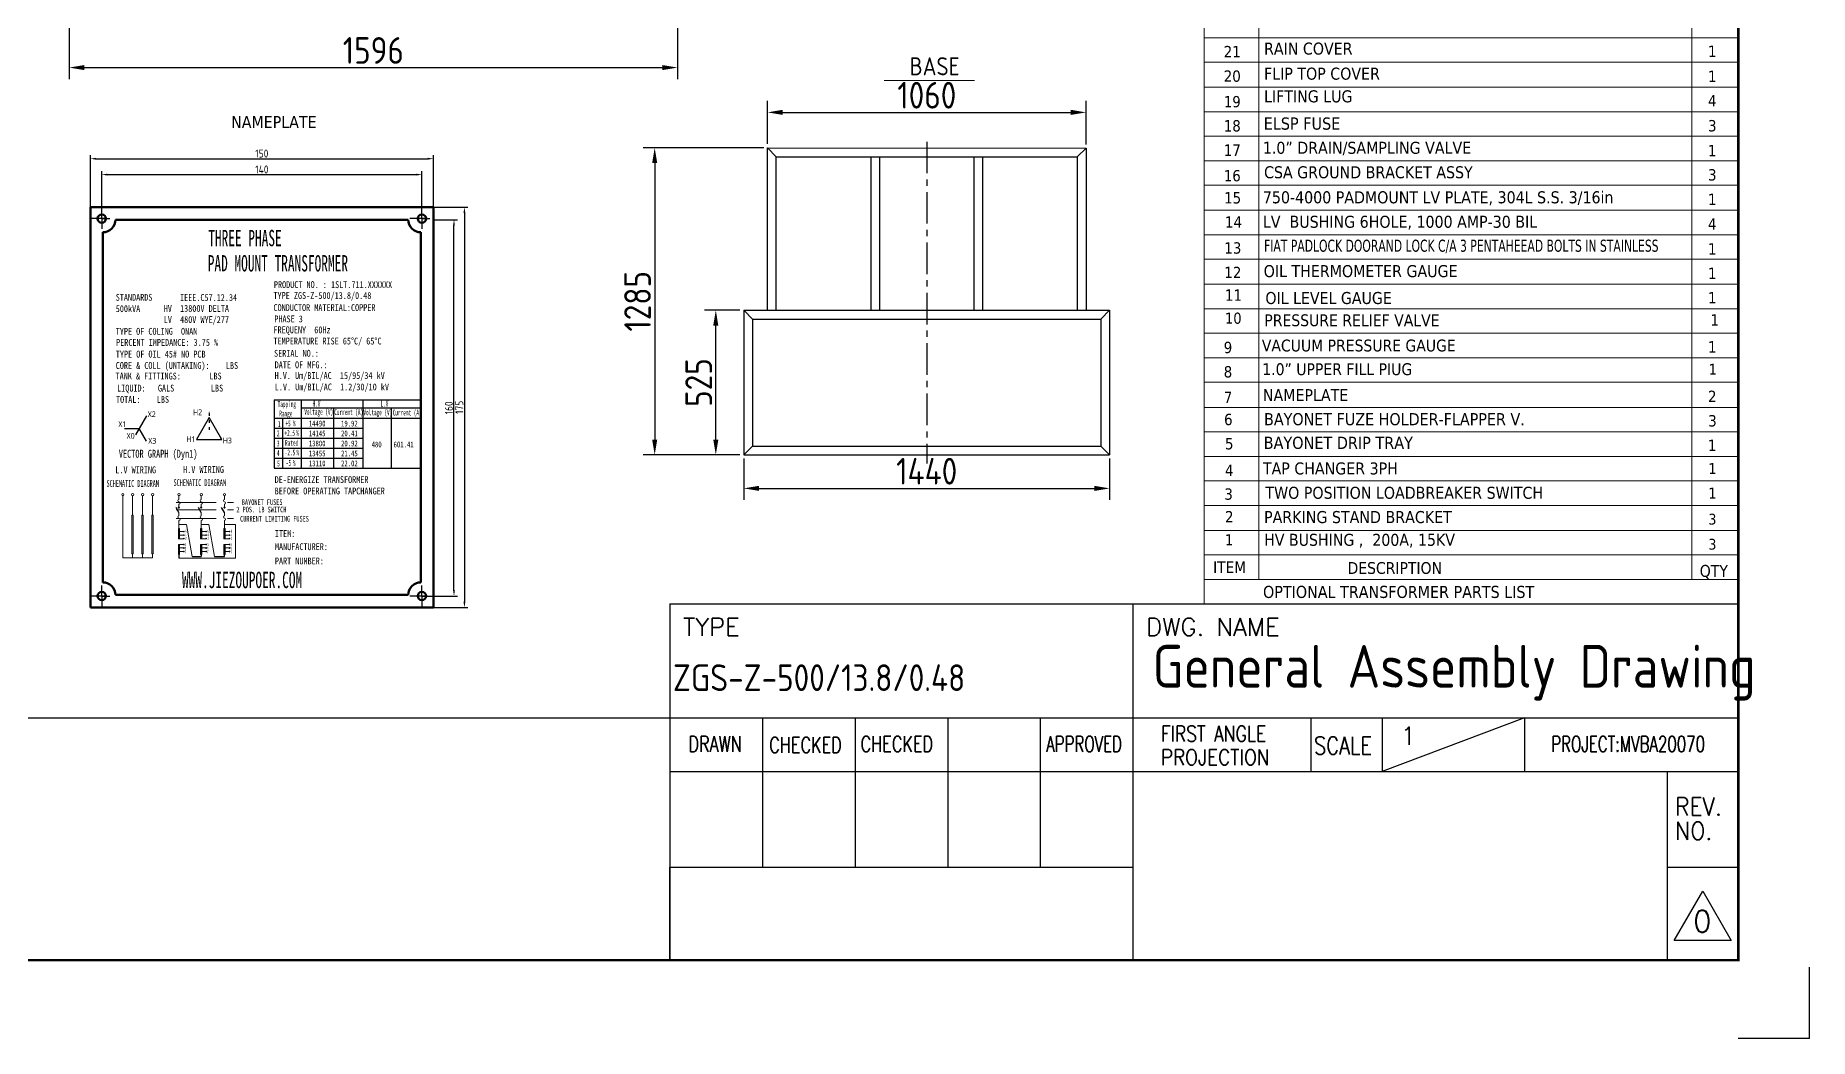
# Model space of a CAD drawing. Header units: millimetres. Extents: x 70841 to 133731, y -170061 to -164340.
# Drawn here: x 129077 to 133731, y -170061 to -167430 of the extents above; entities that cross this region are included whole.
import ezdxf
from ezdxf.enums import TextEntityAlignment as Align

# ---------------------------------------------------------------- set-up
doc = ezdxf.new("R2010")
doc.units = ezdxf.units.MM
doc.header["$LTSCALE"] = 13
for name, pattern in [('2 虚线', [5.75, 4.5, -1.25]), ('ACAD_ISO03W100', [1.18, 0.47, -0.71]), ('ACAD_ISO04W100', [30, 24, -3, 0, -3]), ('CENTER', [50.8, 31.75, -6.35, 6.35, -6.35]), ('CENTERX2', [101.6, 63.5, -12.7, 12.7, -12.7]), ('HIDDEN', [9.525, 6.35, -3.175])]:
    doc.linetypes.add(name, pattern=pattern)
doc.layers.get('0').update_dxf_attribs({"color": 1, "linetype": 'CENTER'})
for name, color, linetype in [('1', 4, 'Continuous'), ('2', 3, 'Continuous'), ('4', 2, 'HIDDEN'), ('HYJ1', 6, 'ACAD_ISO04W100'), ('HYJ3', 4, 'Continuous'), ('粗实线', 4, 'Continuous')]:
    doc.layers.add(name, color=color, linetype=linetype)
for name, color, linetype, lineweight in [('2-0.13', 3, 'Continuous', 13), ('标注、文本', 3, 'Continuous', 25), ('铁心', 3, 'Continuous', 0)]:
    doc.layers.add(name, color=color, linetype=linetype, lineweight=lineweight)
doc.layers.add('paper', color=254, linetype='Continuous', plot=False)
doc.styles.add('11', font='')
doc.styles.add('ROMANS', font='romans.shx', dxfattribs={"bigfont": 'whgtxt.shx'})
doc.styles.get("Standard").update_dxf_attribs({"font": 'gbenor.shx', "bigfont": 'gbcbig.shx'})
doc.styles.add('Tahoma$001', font='tahoma.ttf', dxfattribs={"height": 2.159784})
doc.styles.add('Tahoma_txtstyle_28.05_0_0', font='tahoma.ttf')
doc.styles.add('Tahoma_txtstyle_28.49_0_0', font='tahoma.ttf')
doc.styles.add('Tahoma_txtstyle_28.73_0_0', font='tahoma.ttf')
doc.styles.add('Tahoma_txtstyle_28.76_0_0', font='tahoma.ttf')
doc.styles.add('Tahoma_txtstyle_28.82_0_0', font='tahoma.ttf')
doc.styles.add('Tahoma_txtstyle_28.87_0_0', font='tahoma.ttf')
doc.styles.add('Tahoma_txtstyle_28.88_0_0', font='tahoma.ttf')
doc.styles.add('Tahoma_txtstyle_30.00_0_0', font='tahoma.ttf')
doc.styles.add('Tahoma_txtstyle_30.40_0_0', font='tahoma.ttf')
doc.styles.add('Tahoma_txtstyle_30.54_0_0', font='tahoma.ttf')
doc.styles.add('宋体', font='', dxfattribs={"width": 0.6})
doc.styles.get('11').set_extended_font_data('FangSong_GB2312')
doc.styles.get('宋体').set_extended_font_data('Microsoft YaHei')
doc.dimstyles.new('1$0', dxfattribs={"dimtxt": 3.5, "dimasz": 2.5, "dimexe": 1.5, "dimexo": 0, "dimgap": 0.5, "dimtad": 1, "dimtoh": 1, "dimdec": 1, "dimtxsty": 'Standard', "dimcen": 2.5, "dimclrd": 3, "dimclre": 3, "dimclrt": 3, "dimadec": 1, "dimazin": 0, "dimtfac": 1, "dimtdec": 1, "dimtmove": 0, "dimatfit": 2, "dimfxl": 1.5, "dimarcsym": 0})
doc.dimstyles.new('1-15', dxfattribs={"dimscale": 20, "dimtxt": 3.5, "dimasz": 2, "dimexe": 1.5, "dimexo": 0.5, "dimgap": 0.5, "dimtad": 1, "dimtoh": 1, "dimdec": 1, "dimdsep": 46, "dimtxsty": 'Standard', "dimcen": 2.5, "dimclrd": 3, "dimclre": 3, "dimclrt": 3, "dimadec": 0, "dimazin": 2, "dimtfac": 1, "dimtdec": 1, "dimtmove": 0, "dimatfit": 2, "dimfxl": 1, "dimarcsym": 0})

# ---------------------------------------------------------------- blocks, each defined once
blk = doc.blocks.new('*D1730')
at = {"layer": 'Defpoints', "color": 0, "transparency": 16777216}
for p in [(131833.3, -167631.9), (130997.7, -167724.8), (131833.3, -167726)]:
    blk.add_point(p, dxfattribs=at)
at = {"layer": '标注、文本', "color": 3, "lineweight": -2, "transparency": 16777216}
for p, q in [((130997.7, -167714.8), (130997.7, -167601.9)), ((131833.3, -167716), (131833.3, -167601.9)), ((131037.7, -167631.9), (131793.3, -167631.9))]:
    blk.add_line(p, q, dxfattribs=at)
at = {"layer": '标注、文本', "color": 3, "transparency": 16777216}
for points in [[(131037.7, -167625.2), (131037.7, -167638.6), (130997.7, -167631.9)], [(131793.3, -167625.2), (131793.3, -167638.6), (131833.3, -167631.9)]]:
    blk.add_solid(points, dxfattribs=at)
at = {"layer": '标注、文本', "color": 3, "transparency": 16777216, "insert": (131415.5, -167586.9), "char_height": 70, "attachment_point": 5}
blk.add_mtext('1060', dxfattribs=at)
blk = doc.blocks.new('*D1731')
at = {"layer": 'Defpoints', "color": 0, "transparency": 16777216}
for p in [(130997.7, -167724.8), (130701.6, -168530.3), (130935.2, -168530.3)]:
    blk.add_point(p, dxfattribs=at)
at = {"layer": '标注、文本', "color": 3, "lineweight": -2, "transparency": 16777216}
for p, q in [((130987.7, -167724.8), (130671.6, -167724.8)), ((130701.6, -167764.8), (130701.6, -168490.3)), ((130925.2, -168530.3), (130671.6, -168530.3))]:
    blk.add_line(p, q, dxfattribs=at)
at = {"layer": '标注、文本', "color": 3, "transparency": 16777216}
for points in [[(130694.9, -167764.8), (130708.2, -167764.8), (130701.6, -167724.8)], [(130694.9, -168490.3), (130708.2, -168490.3), (130701.6, -168530.3)]]:
    blk.add_solid(points, dxfattribs=at)
at = {"layer": '标注、文本', "color": 3, "transparency": 16777216, "insert": (130656.6, -168127.5), "char_height": 70, "attachment_point": 5, "rotation": 90}
blk.add_mtext('1285', dxfattribs=at)
blk = doc.blocks.new('*D1732')
at = {"layer": 'Defpoints', "color": 0, "transparency": 16777216}
for p in [(130861.9, -168151.1), (130935.2, -168151.1), (130935.2, -168530.3)]:
    blk.add_point(p, dxfattribs=at)
at = {"layer": '标注、文本', "color": 3, "lineweight": -2, "transparency": 16777216}
for p, q in [((130925.2, -168151.1), (130831.9, -168151.1)), ((130861.9, -168490.3), (130861.9, -168191.1)), ((130925.2, -168530.3), (130831.9, -168530.3))]:
    blk.add_line(p, q, dxfattribs=at)
at = {"layer": '标注、文本', "color": 3, "transparency": 16777216}
for points in [[(130855.2, -168191.1), (130868.5, -168191.1), (130861.9, -168151.1)], [(130855.2, -168490.3), (130868.5, -168490.3), (130861.9, -168530.3)]]:
    blk.add_solid(points, dxfattribs=at)
at = {"layer": '标注、文本', "color": 3, "transparency": 16777216, "insert": (130816.9, -168340.7), "char_height": 70, "attachment_point": 5, "rotation": 90}
blk.add_mtext('525 ', dxfattribs=at)
blk = doc.blocks.new('*D1733')
at = {"layer": 'Defpoints', "color": 0, "transparency": 16777216}
for p in [(130935.2, -168530.3), (131895.2, -168530.3), (131895.2, -168618.2)]:
    blk.add_point(p, dxfattribs=at)
at = {"layer": '标注、文本', "color": 3, "lineweight": -2, "transparency": 16777216}
for p, q in [((130935.2, -168540.3), (130935.2, -168648.2)), ((131895.2, -168540.3), (131895.2, -168648.2)), ((130975.2, -168618.2), (131855.2, -168618.2))]:
    blk.add_line(p, q, dxfattribs=at)
at = {"layer": '标注、文本', "color": 3, "transparency": 16777216}
for points in [[(130975.2, -168611.6), (130975.2, -168624.9), (130935.2, -168618.2)], [(131855.2, -168611.6), (131855.2, -168624.9), (131895.2, -168618.2)]]:
    blk.add_solid(points, dxfattribs=at)
at = {"layer": '标注、文本', "color": 3, "transparency": 16777216, "insert": (131415.2, -168573.2), "char_height": 70, "attachment_point": 5}
blk.add_mtext('1440', dxfattribs=at)
blk = doc.blocks.new('*D1761')
at = {"layer": '2', "color": 3, "lineweight": -2, "transparency": 16777216}
for p, q in [((129395.74, -167911.12), (129406.39, -167911.12)), ((129404.89, -168073.13), (129404.89, -167913.62)), ((129394.04, -168075.63), (129406.39, -168075.63))]:
    blk.add_line(p, q, dxfattribs=at)
at = {"layer": '2', "color": 3, "transparency": 16777216}
for points in [[(129404.47, -167913.62), (129405.3, -167913.62), (129404.89, -167911.12)], [(129404.47, -168073.13), (129405.3, -168073.13), (129404.89, -168075.63)]]:
    blk.add_solid(points, dxfattribs=at)
at = {"layer": 'Defpoints', "color": 0, "transparency": 16777216}
for p in [(129395.74, -167911.12), (129404.89, -167911.12), (129394.04, -168075.63)]:
    blk.add_point(p, dxfattribs=at)
at = {"layer": '2', "color": 3, "transparency": 16777216, "insert": (129402.64, -167993.38), "char_height": 3.5, "attachment_point": 5, "rotation": 90}
blk.add_mtext('160', dxfattribs=at)
blk = doc.blocks.new('*D1764')
at = {"layer": '2', "color": 3, "lineweight": -2, "transparency": 16777216}
for p, q in [((129395.87, -167905.63), (129410.95, -167905.63)), ((129409.45, -167908.13), (129409.45, -168078.14)), ((129395.87, -168080.64), (129410.95, -168080.64))]:
    blk.add_line(p, q, dxfattribs=at)
at = {"layer": '2', "color": 3, "transparency": 16777216}
for points in [[(129409.03, -167908.13), (129409.87, -167908.13), (129409.45, -167905.63)], [(129409.03, -168078.14), (129409.87, -168078.14), (129409.45, -168080.64)]]:
    blk.add_solid(points, dxfattribs=at)
at = {"layer": 'Defpoints', "color": 0, "transparency": 16777216}
for p in [(129395.87, -167905.63), (129395.87, -168080.64), (129409.45, -168080.64)]:
    blk.add_point(p, dxfattribs=at)
at = {"layer": '2', "color": 3, "transparency": 16777216, "insert": (129407.2, -167993.14), "char_height": 3.5, "attachment_point": 5, "rotation": 90}
blk.add_mtext('175', dxfattribs=at)
blk = doc.blocks.new('*D1762')
at = {"layer": '2', "color": 3, "lineweight": -2, "transparency": 16777216}
for p, q in [((129250.87, -167905.99), (129250.87, -167889.89)), ((129253.37, -167891.39), (129388.37, -167891.39)), ((129390.87, -167905.99), (129390.87, -167889.89))]:
    blk.add_line(p, q, dxfattribs=at)
at = {"layer": '2', "color": 3, "transparency": 16777216}
for points in [[(129253.37, -167890.97), (129253.37, -167891.8), (129250.87, -167891.39)], [(129388.37, -167890.97), (129388.37, -167891.8), (129390.87, -167891.39)]]:
    blk.add_solid(points, dxfattribs=at)
at = {"layer": 'Defpoints', "color": 0, "transparency": 16777216}
for p in [(129390.87, -167891.39), (129250.87, -167905.99), (129390.87, -167905.99)]:
    blk.add_point(p, dxfattribs=at)
at = {"layer": '2', "color": 3, "transparency": 16777216, "insert": (129320.87, -167889.14), "char_height": 3.5, "attachment_point": 5}
blk.add_mtext('140', dxfattribs=at)
blk = doc.blocks.new('*D1763')
at = {"layer": '2', "color": 3, "lineweight": -2, "transparency": 16777216}
for p, q in [((129245.88, -167905.63), (129245.88, -167882.93)), ((129248.38, -167884.43), (129393.37, -167884.43)), ((129395.87, -167905.63), (129395.87, -167882.93))]:
    blk.add_line(p, q, dxfattribs=at)
at = {"layer": '2', "color": 3, "transparency": 16777216}
for points in [[(129248.38, -167884.01), (129248.38, -167884.85), (129245.88, -167884.43)], [(129393.37, -167884.01), (129393.37, -167884.85), (129395.87, -167884.43)]]:
    blk.add_solid(points, dxfattribs=at)
at = {"layer": 'Defpoints', "color": 0, "transparency": 16777216}
for p in [(129395.87, -167884.43), (129245.88, -167905.63), (129395.87, -167905.63)]:
    blk.add_point(p, dxfattribs=at)
at = {"layer": '2', "color": 3, "transparency": 16777216, "insert": (129320.87, -167882.18), "char_height": 3.5, "attachment_point": 5}
blk.add_mtext('150', dxfattribs=at)
blk = doc.blocks.new('*D1767')
at = {"layer": 'Defpoints', "color": 0, "transparency": 16777216}
for p in [(129165.2, -166953.9), (130761.4, -167205.9), (130761.4, -167514.4)]:
    blk.add_point(p, dxfattribs=at)
at = {"layer": '标注、文本', "color": 3, "lineweight": -2, "transparency": 16777216}
for p, q in [((129165.2, -166963.9), (129165.2, -167544.4)), ((130761.4, -167215.9), (130761.4, -167544.4)), ((129205.2, -167514.4), (130721.4, -167514.4))]:
    blk.add_line(p, q, dxfattribs=at)
at = {"layer": '标注、文本', "color": 3, "transparency": 16777216}
for points in [[(129205.2, -167507.7), (129205.2, -167521.1), (129165.2, -167514.4)], [(130721.4, -167507.7), (130721.4, -167521.1), (130761.4, -167514.4)]]:
    blk.add_solid(points, dxfattribs=at)
at = {"layer": '标注、文本', "color": 3, "transparency": 16777216, "insert": (129963.3, -167469.4), "char_height": 70, "attachment_point": 5}
blk.add_mtext('1596', dxfattribs=at)
blk = doc.blocks.new('125456521')
at = {"layer": '铁心'}
h = blk.add_hatch(color=256, dxfattribs=at)
h.dxf.hatch_style = 1
h.paths.add_polyline_path([(129264.03, -168040.25), (129264.65, -168040.25), (129264.65, -168057.23), (129264.03, -168057.23)])
h = blk.add_hatch(color=256, dxfattribs=at)
h.dxf.hatch_style = 1
h.paths.add_polyline_path([(129268.39, -168040.25), (129269.01, -168040.25), (129269.01, -168057.23), (129268.39, -168057.23)])
h = blk.add_hatch(color=256, dxfattribs=at)
h.dxf.hatch_style = 1
h.paths.add_polyline_path([(129272.78, -168040.25), (129273.4, -168040.25), (129273.4, -168057.23), (129272.78, -168057.23)])
h = blk.add_hatch(color=256, dxfattribs=at)
h.dxf.hatch_style = 1
h.paths.add_polyline_path([(129284.83, -168046.11), (129284.36, -168046.11), (129284.83, -168050.57)])
h.paths.add_polyline_path([(129284.36, -168046.11), (129284.83, -168050.57), (129284.36, -168050.57)])
h = blk.add_hatch(color=256, dxfattribs=at)
h.dxf.hatch_style = 1
h.paths.add_polyline_path([(129284.71, -168046.11), (129284.47, -168046.11), (129284.71, -168050.57)])
h.paths.add_polyline_path([(129284.47, -168046.11), (129284.71, -168050.57), (129284.47, -168050.57)])
h = blk.add_hatch(color=256, dxfattribs=at)
h.dxf.hatch_style = 1
h.paths.add_polyline_path([(129294.59, -168046.11), (129294.11, -168046.11), (129294.59, -168050.57)])
h.paths.add_polyline_path([(129294.11, -168046.11), (129294.59, -168050.57), (129294.11, -168050.57)])
h = blk.add_hatch(color=256, dxfattribs=at)
h.dxf.hatch_style = 1
h.paths.add_polyline_path([(129294.47, -168046.11), (129294.23, -168046.11), (129294.47, -168050.57)])
h.paths.add_polyline_path([(129294.23, -168046.11), (129294.47, -168050.57), (129294.23, -168050.57)])
h = blk.add_hatch(color=256, dxfattribs=at)
h.dxf.hatch_style = 1
h.paths.add_polyline_path([(129304.79, -168046.11), (129304.31, -168046.11), (129304.79, -168050.57)])
h.paths.add_polyline_path([(129304.31, -168046.11), (129304.79, -168050.57), (129304.31, -168050.57)])
h = blk.add_hatch(color=256, dxfattribs=at)
h.dxf.hatch_style = 1
h.paths.add_polyline_path([(129304.67, -168046.11), (129304.43, -168046.11), (129304.67, -168050.57)])
h.paths.add_polyline_path([(129304.43, -168046.11), (129304.67, -168050.57), (129304.43, -168050.57)])
h = blk.add_hatch(color=256, dxfattribs=at)
h.dxf.hatch_style = 1
h.paths.add_polyline_path([(129284.83, -168053.06), (129284.36, -168053.06), (129284.83, -168057.53)])
h.paths.add_polyline_path([(129284.36, -168053.06), (129284.83, -168057.53), (129284.36, -168057.53)])
h = blk.add_hatch(color=256, dxfattribs=at)
h.dxf.hatch_style = 1
h.paths.add_polyline_path([(129284.71, -168053.06), (129284.47, -168053.06), (129284.71, -168057.53)])
h.paths.add_polyline_path([(129284.47, -168053.06), (129284.71, -168057.53), (129284.47, -168057.53)])
h = blk.add_hatch(color=256, dxfattribs=at)
h.dxf.hatch_style = 1
h.paths.add_polyline_path([(129294.59, -168053.06), (129294.11, -168053.06), (129294.59, -168057.53)])
h.paths.add_polyline_path([(129294.11, -168053.06), (129294.59, -168057.53), (129294.11, -168057.53)])
h = blk.add_hatch(color=256, dxfattribs=at)
h.dxf.hatch_style = 1
h.paths.add_polyline_path([(129294.47, -168053.06), (129294.23, -168053.06), (129294.47, -168057.53)])
h.paths.add_polyline_path([(129294.23, -168053.06), (129294.47, -168057.53), (129294.23, -168057.53)])
h = blk.add_hatch(color=256, dxfattribs=at)
h.dxf.hatch_style = 1
h.paths.add_polyline_path([(129304.79, -168053.06), (129304.31, -168053.06), (129304.79, -168057.53)])
h.paths.add_polyline_path([(129304.31, -168053.06), (129304.79, -168057.53), (129304.31, -168057.53)])
h = blk.add_hatch(color=256, dxfattribs=at)
h.dxf.hatch_style = 1
h.paths.add_polyline_path([(129304.67, -168053.06), (129304.43, -168053.06), (129304.67, -168057.53)])
h.paths.add_polyline_path([(129304.43, -168053.06), (129304.67, -168057.53), (129304.43, -168057.53)])
at = {"layer": '2'}
for points in [[(129297.82, -167994.86, 0, 0.385, 0), (129297.82, -167995.63, 0.385, 0.385, 0)], [(129260.79, -168002.37, 0, 0.385, 0), (129261.56, -168002.37, 0.385, 0.385, 0)], [(129270.42, -167996.81, 0, 0.385, 0), (129270.04, -167997.48, 0.385, 0.385, 0)], [(129297.82, -167997.59, 0, 0.385, 0), (129298.21, -167998.26, 0.385, 0.385, 0)], [(129270.42, -168007.93, 0, 0.385, 0), (129270.04, -168007.26, 0.385, 0.385, 0)], [(129292.26, -168007.22, 0, 0.385, 0), (129292.65, -168006.56, 0.385, 0.385, 0)]]:
    blk.add_lwpolyline(points, format="xyseb", dxfattribs=at)
for points in [[(129260.79, -168002.37), (129267.21, -168002.37)], [(129270.42, -167996.81), (129265.61, -168005.15)], [(129270.42, -168007.93), (129267.21, -168002.37)]]:
    blk.add_lwpolyline(points, dxfattribs=at)
blk.add_lwpolyline([(129297.82, -167997.59), (129292.26, -168007.22), (129303.38, -168007.22)], close=True, dxfattribs=at)
at = {"layer": '2', "linetype": 'ACAD_ISO03W100', "ltscale": 0.2}
blk.add_lwpolyline([(129297.82, -167995.63), (129297.82, -168004.01)], dxfattribs=at)
at = {"layer": '2', "linetype": 'Continuous'}
blk.add_lwpolyline([(129303.38, -168007.22), (129302.61, -168007.22)], dxfattribs=at)
at = {"layer": '2-0.13'}
for p, q in [((129366.69, -167993.33), (129379.31, -167993.33)), ((129260.08, -168031.75), (129260.08, -168058.93)), ((129260.08, -168058.93), (129273.09, -168058.93))]:
    blk.add_line(p, q, dxfattribs=at)
for centre, radius in [((129260.08, -168031.26), 0.499), ((129264.34, -168031.26), 0.499), ((129268.7, -168031.26), 0.499), ((129273.09, -168031.26), 0.499), ((129284.59, -168031.26), 0.499), ((129294.35, -168031.26), 0.499), ((129304.55, -168031.26), 0.499), ((129284.59, -168036.98), 0.249), ((129294.35, -168036.98), 0.249), ((129304.55, -168036.98), 0.249)]:
    blk.add_circle(centre, radius, dxfattribs=at)
for centre, start, end in [((129284.59, -168033.94), 90, 270), ((129294.35, -168033.94), 90, 270), ((129304.55, -168033.94), 90, 270), ((129284.59, -168041.08), 90, 270), ((129284.59, -168034.94), 270, 90), ((129294.35, -168041.08), 90, 270), ((129294.35, -168034.94), 270, 90), ((129304.55, -168041.08), 90, 270), ((129304.55, -168034.94), 270, 90), ((129284.59, -168042.07), 270, 90), ((129294.35, -168042.07), 270, 90), ((129304.55, -168042.07), 270, 90)]:
    blk.add_arc(centre, 0.499, start, end, dxfattribs=at)
at = {"layer": 'HYJ1', "color": 1, "linetype": 'CENTERX2'}
for p, q in [((129250.87, -167910.63), (129250.87, -167905.99)), ((129390.87, -167910.63), (129390.87, -167905.99)), ((129250.87, -167910.63), (129245.63, -167910.63)), ((129252.7, -167910.63), (129250.87, -167910.63)), ((129250.87, -167910.63), (129254.37, -167910.63)), ((129250.87, -167910.63), (129250.87, -167915.03)), ((129250.87, -167910.63), (129250.87, -167912.46)), ((129390.87, -167910.63), (129385.63, -167910.63)), ((129392.7, -167910.63), (129390.87, -167910.63)), ((129390.87, -167910.63), (129394.37, -167910.63)), ((129390.87, -167910.63), (129390.87, -167915.03)), ((129390.87, -167910.63), (129390.87, -167912.46)), ((129250.87, -168075.63), (129250.87, -168070.99)), ((129390.87, -168075.63), (129390.87, -168070.99)), ((129250.87, -168075.63), (129245.63, -168075.63)), ((129252.7, -168075.63), (129250.87, -168075.63)), ((129250.87, -168075.63), (129254.37, -168075.63)), ((129250.87, -168075.63), (129250.87, -168080.03)), ((129250.87, -168075.63), (129250.87, -168077.46)), ((129390.87, -168075.63), (129385.63, -168075.63)), ((129392.7, -168075.63), (129390.87, -168075.63)), ((129390.87, -168075.63), (129394.37, -168075.63)), ((129390.87, -168075.63), (129390.87, -168080.03)), ((129390.87, -168075.63), (129390.87, -168077.46))]:
    blk.add_line(p, q, dxfattribs=at)
at = {"layer": 'HYJ3', "linetype": 'ByBlock', "lineweight": 50}
for p, q in [((129395.87, -167905.63), (129245.88, -167905.63)), ((129245.88, -167905.63), (129245.88, -168080.64)), ((129395.87, -168080.64), (129395.87, -167905.63)), ((129251.36, -167916.61), (129251.36, -168069.66)), ((129384.9, -167911.12), (129256.85, -167911.12)), ((129390.39, -168069.66), (129390.39, -167916.61)), ((129256.85, -168075.15), (129384.9, -168075.15)), ((129395.87, -168080.64), (129245.88, -168080.64))]:
    blk.add_line(p, q, dxfattribs=at)
for centre in [(129250.87, -167910.63), (129390.87, -167910.63), (129250.87, -168075.63), (129390.87, -168075.63)]:
    blk.add_circle(centre, 1.83, dxfattribs=at)
for centre, start, end in [((129251.36, -167911.12), 270, 0), ((129390.39, -167911.12), 180, 270), ((129251.36, -168075.15), 0, 90), ((129390.39, -168075.15), 90, 180)]:
    blk.add_arc(centre, 5.49, start, end, dxfattribs=at)
at = {"layer": '标注、文本', "color": 0}
for p, q in [((129326.3, -167989.82), (129326.3, -168019.71)), ((129326.3, -167989.82), (129326.3, -168019.71)), ((129326.3, -167989.82), (129390.39, -167989.82)), ((129338.09, -167989.82), (129338.09, -168019.71)), ((129338.09, -167993.33), (129361.7, -167993.33)), ((129352.14, -167993.33), (129352.14, -168019.71)), ((129356.09, -167993.33), (129390.39, -167993.33)), ((129364.97, -167989.82), (129364.97, -168019.71)), ((129377.46, -167993.33), (129377.46, -168019.71)), ((129390.39, -167989.82), (129390.39, -168024.09)), ((129326.3, -167997.8), (129390.39, -167997.8)), ((129326.3, -168002.18), (129364.97, -168002.18)), ((129329.92, -167997.8), (129329.92, -168019.71)), ((129326.3, -168006.56), (129364.97, -168006.56)), ((129326.3, -168010.95), (129364.97, -168010.95)), ((129326.3, -168015.33), (129364.97, -168015.33)), ((129326.3, -168019.71), (129390.39, -168019.71))]:
    blk.add_line(p, q, dxfattribs=at)
at = {"layer": '标注、文本'}
for p, q in [((129284.59, -168039.15), (129283.34, -168036.88)), ((129294.35, -168039.15), (129293.1, -168036.88)), ((129304.55, -168039.15), (129303.3, -168036.88)), ((129284.59, -168057.53), (129284.59, -168059.07)), ((129290.36, -168058.39), (129294.35, -168058.39)), ((129294.35, -168057.54), (129294.35, -168058.39)), ((129300.11, -168058.39), (129304.55, -168058.39)), ((129304.55, -168058.39), (129304.55, -168057.53))]:
    blk.add_line(p, q, dxfattribs=at)
at = {"layer": '标注、文本', "color": 2, "linetype": '2 虚线', "lineweight": 9, "ltscale": 0.3}
for p, q in [((129283.41, -168034.69), (129308.53, -168034.69)), ((129283.41, -168037.99), (129308.53, -168037.99)), ((129283.41, -168041.73), (129308.53, -168041.73))]:
    blk.add_line(p, q, dxfattribs=at)
at = {"layer": '铁心'}
for p, q in [((129264.34, -168031.75), (129264.34, -168040.25)), ((129268.7, -168031.75), (129268.7, -168040.25)), ((129273.09, -168031.75), (129273.09, -168040.25)), ((129287.93, -168044.41), (129284.59, -168044.41)), ((129290.36, -168058.39), (129287.93, -168044.41)), ((129297.69, -168044.41), (129294.34, -168044.41)), ((129300.11, -168058.39), (129297.69, -168044.41)), ((129304.55, -168044.41), (129309.35, -168044.41)), ((129309.35, -168044.41), (129309.35, -168059.07)), ((129264.34, -168058.93), (129264.34, -168057.23)), ((129268.7, -168058.93), (129268.7, -168057.23)), ((129273.09, -168058.93), (129273.09, -168057.23)), ((129294.35, -168058.39), (129290.36, -168058.39)), ((129304.55, -168058.39), (129300.11, -168058.39))]:
    blk.add_line(p, q, dxfattribs=at)
for points in [[(129284.59, -168033.44), (129284.59, -168031.75)], [(129294.35, -168033.44), (129294.35, -168031.75)], [(129304.55, -168033.44), (129304.55, -168031.75)], [(129284.59, -168036.73), (129284.59, -168035.44)], [(129284.59, -168040.58), (129284.59, -168039.15)], [(129294.35, -168036.73), (129294.35, -168035.44)], [(129294.35, -168040.58), (129294.35, -168039.15)], [(129304.55, -168036.73), (129304.55, -168035.44)], [(129304.55, -168040.58), (129304.55, -168039.15)], [(129284.83, -168046.11), (129284.36, -168046.11), (129284.83, -168050.57), (129284.83, -168046.11)], [(129284.71, -168046.11), (129284.47, -168046.11), (129284.71, -168050.57), (129284.71, -168046.11)], [(129284.59, -168046.11), (129284.59, -168042.57)], [(129284.59, -168046.11), (129284.59, -168050.57)], [(129284.59, -168047.46), (129286.64, -168047.46)], [(129284.59, -168049), (129286.64, -168049)], [(129294.59, -168046.11), (129294.11, -168046.11), (129294.59, -168050.57), (129294.59, -168046.11)], [(129294.47, -168046.11), (129294.23, -168046.11), (129294.47, -168050.57), (129294.47, -168046.11)], [(129294.35, -168046.11), (129294.35, -168042.57)], [(129294.35, -168046.11), (129294.35, -168050.57)], [(129294.35, -168047.46), (129296.39, -168047.46)], [(129294.35, -168049), (129296.39, -168049)], [(129304.79, -168046.11), (129304.31, -168046.11), (129304.79, -168050.57), (129304.79, -168046.11)], [(129304.67, -168046.11), (129304.43, -168046.11), (129304.67, -168050.57), (129304.67, -168046.11)], [(129304.55, -168046.11), (129304.55, -168042.57)], [(129304.55, -168046.11), (129304.55, -168050.57)], [(129304.55, -168047.46), (129306.62, -168047.46)], [(129304.55, -168049), (129306.62, -168049)], [(129284.83, -168053.06), (129284.36, -168053.06), (129284.83, -168057.53), (129284.83, -168053.06)], [(129284.71, -168053.06), (129284.47, -168053.06), (129284.71, -168057.53), (129284.71, -168053.06)], [(129284.59, -168050.57), (129286.64, -168050.57)], [(129284.59, -168057.53), (129284.59, -168053.06)], [(129284.59, -168053.06), (129286.64, -168053.06)], [(129284.59, -168054.63), (129286.64, -168054.63)], [(129284.59, -168056.17), (129286.64, -168056.17)], [(129294.59, -168053.06), (129294.11, -168053.06), (129294.59, -168057.53), (129294.59, -168053.06)], [(129294.47, -168053.06), (129294.23, -168053.06), (129294.47, -168057.53), (129294.47, -168053.06)], [(129294.35, -168050.57), (129296.39, -168050.57)], [(129294.35, -168057.53), (129294.35, -168053.06)], [(129294.35, -168053.06), (129296.39, -168053.06)], [(129294.35, -168054.63), (129296.39, -168054.63)], [(129294.35, -168056.17), (129296.39, -168056.17)], [(129304.79, -168053.06), (129304.31, -168053.06), (129304.79, -168057.53), (129304.79, -168053.06)], [(129304.67, -168053.06), (129304.43, -168053.06), (129304.67, -168057.53), (129304.67, -168053.06)], [(129304.55, -168050.57), (129306.62, -168050.57)], [(129304.55, -168057.53), (129304.55, -168053.06)], [(129304.55, -168053.06), (129306.62, -168053.06)], [(129304.55, -168054.63), (129306.62, -168054.63)], [(129304.55, -168056.17), (129306.62, -168056.17)], [(129309.35, -168059.07), (129309.35, -168059.07), (129284.59, -168059.07)]]:
    blk.add_lwpolyline(points, dxfattribs=at)
for points in [[(129264.65, -168057.23), (129264.03, -168057.23), (129264.03, -168040.25), (129264.65, -168040.25)], [(129269.01, -168057.23), (129268.39, -168057.23), (129268.39, -168040.25), (129269.01, -168040.25)], [(129273.4, -168057.23), (129272.78, -168057.23), (129272.78, -168040.25), (129273.4, -168040.25)], [(129284.36, -168046.11), (129284.83, -168050.57), (129284.36, -168050.57), (129284.36, -168046.11)], [(129284.47, -168046.11), (129284.71, -168050.57), (129284.47, -168050.57), (129284.47, -168046.11)], [(129294.11, -168046.11), (129294.59, -168050.57), (129294.11, -168050.57), (129294.11, -168046.11)], [(129294.23, -168046.11), (129294.47, -168050.57), (129294.23, -168050.57), (129294.23, -168046.11)], [(129304.31, -168046.11), (129304.79, -168050.57), (129304.31, -168050.57), (129304.31, -168046.11)], [(129304.43, -168046.11), (129304.67, -168050.57), (129304.43, -168050.57), (129304.43, -168046.11)], [(129284.36, -168053.06), (129284.83, -168057.53), (129284.36, -168057.53), (129284.36, -168053.06)], [(129284.47, -168053.06), (129284.71, -168057.53), (129284.47, -168057.53), (129284.47, -168053.06)], [(129294.11, -168053.06), (129294.59, -168057.53), (129294.11, -168057.53), (129294.11, -168053.06)], [(129294.23, -168053.06), (129294.47, -168057.53), (129294.23, -168057.53), (129294.23, -168053.06)], [(129304.31, -168053.06), (129304.79, -168057.53), (129304.31, -168057.53), (129304.31, -168053.06)], [(129304.43, -168053.06), (129304.67, -168057.53), (129304.43, -168057.53), (129304.43, -168053.06)]]:
    blk.add_lwpolyline(points, close=True, dxfattribs=at)
for centre in [(129286.79, -168047.47), (129286.79, -168048.97), (129296.52, -168047.47), (129296.52, -168048.97), (129306.75, -168047.47), (129306.75, -168048.97), (129286.79, -168050.53), (129286.79, -168053.07), (129286.79, -168054.64), (129286.79, -168056.14), (129296.52, -168050.53), (129296.52, -168053.07), (129296.52, -168054.64), (129296.52, -168056.14), (129306.75, -168050.53), (129306.75, -168053.07), (129306.75, -168054.64), (129306.75, -168056.14)]:
    blk.add_circle(centre, 0.154, dxfattribs=at)
at = {"layer": '2', "style": '宋体', "width": 0.76}
for s, p in [('H2', (129290.76, -167996.56)), ('X1', (129258.11, -168001.78)), ('X2', (129270.94, -167997.42)), ('X0', (129261.71, -168006.87)), ('X3', (129271.19, -168009.02)), ('H1', (129287.83, -168008.32)), ('H3', (129303.75, -168008.88))]:
    blk.add_text(s, height=2.5, dxfattribs=at).set_placement(p)
at = {"layer": '2-0.13', "style": '11'}
for s, height, width, p in [('PRODUCT NO. : 1SLT.711.XXXXXX', 3, 0.76, (129326.14, -167940.99)), ('STANDARDS', 3, 0.76, (129256.98, -167946.53)), ('IEEE.C57.12.34', 3, 0.76, (129285.08, -167946.62)), ('TYPE ZGS-Z-500/13.8/0.48', 3, 0.76, (129325.96, -167945.74)), ('CONDUCTOR MATERIAL:COPPER', 3, 0.76, (129325.96, -167951.03)), ('500kVA', 3, 0.76, (129256.99, -167951.49)), ('HV  13800V DELTA', 3, 0.76, (129277.97, -167951.39)), ('LV  480V WYE/277', 3, 0.76, (129277.97, -167956.26)), ('PHASE 3', 3, 0.76, (129326.32, -167955.97)), ('TYPE OF COLING  ONAN', 3, 0.76, (129256.98, -167961.4)), ('PERCENT IMPEDANCE: 3.75 %%%', 3, 0.76, (129257.14, -167966.25)), ('TEMPERATURE RISE 65°C/ 65°C', 3, 0.76, (129325.96, -167965.65)), ('FREQUENY  60Hz', 3, 0.76, (129325.96, -167960.74)), ('TYPE OF OIL 45# NO PCB', 3, 0.76, (129257.01, -167971.38)), ('SERIAL NO.:', 3, 0.76, (129326.21, -167971.01)), ('TANK & FITTINGS:       LBS', 3, 0.76, (129256.91, -167980.96)), ('CORE & COLL (UNTAKING):    LBS', 3, 0.76, (129256.98, -167976.34)), ('H.V. Um/BIL/AC  15/95/34 kV', 3, 0.76, (129326.46, -167980.74)), ('DATE OF MFG.:', 3, 0.76, (129326.47, -167976.05)), ('LIQUID:   GALS         LBS', 3, 0.76, (129257.58, -167986.24)), ('L.V. Um/BIL/AC  1.2/30/10 kV', 3, 0.76, (129326.53, -167985.72)), ('TOTAL:    LBS', 3, 0.76, (129257.1, -167991.19)), ('Tapping ', 2.556, 0.55, (129327.78, -167992.95)), ('Range', 2.556, 0.55, (129328.49, -167997.12)), ('Voltage (V)', 2.5558, 0.55, (129339.44, -167996.36)), ('H.V', 2.556, 0.55, (129343.04, -167992.83)), ('Current (A)', 2.5558, 0.55, (129352.54, -167996.51)), ('Voltage (V)', 2.5558, 0.55, (129365.28, -167996.58)), ('L.V', 2.556, 0.55, (129372.77, -167992.83)), ('Current (A)', 2.5558, 0.55, (129378.11, -167996.7)), ('1      ', 2.556, 0.55, (129327.88, -168001.69)), ('+5', 2.556, 0.55, (129331.18, -168001.4)), ('%', 2.56, 0.55, (129334.45, -168001.4)), ('14490', 2.556, 0.7, (129341.41, -168001.49)), ('19.92', 2.556, 0.7, (129355.51, -168001.49)), ('3', 2.56, 0.55, (129327.45, -168010.22)), ('2   ', 2.556, 0.55, (129327.46, -168005.78)), ('+2.5', 2.556, 0.55, (129330.77, -168005.61)), ('Rated', 2.556, 0.55, (129331.02, -168009.94)), ('%', 2.56, 0.55, (129335.87, -168005.61)), ('14145', 2.556, 0.7, (129341.41, -168005.78)), ('13800', 2.556, 0.7, (129341.41, -168010.19)), ('20.41', 2.556, 0.7, (129355.51, -168005.78)), ('20.92', 2.556, 0.7, (129355.51, -168010.19)), ('480', 2.556, 0.7, (129368.88, -168010.66)), ('601.41', 2.556, 0.7, (129378.49, -168010.66)), ('VECTOR GRAPH (Dyn1)', 3.5, 0.76, (129258.33, -168015.17)), ('4', 2.56, 0.55, (129327.46, -168014.34)), ('5', 2.56, 0.55, (129327.56, -168018.98)), ('-2.5', 2.556, 0.55, (129330.88, -168014.14)), ('-5', 2.556, 0.55, (129331.39, -168018.71)), ('%', 2.56, 0.55, (129334.45, -168018.71)), ('%', 2.56, 0.55, (129336.02, -168014.14)), ('13455', 2.556, 0.7, (129341.41, -168014.56)), ('13110', 2.556, 0.7, (129341.41, -168018.91)), ('21.45', 2.556, 0.7, (129355.51, -168014.56)), ('22.02', 2.556, 0.7, (129355.51, -168018.91)), ('SCHEMATIC DIAGRAM ', 3, 0.55, (129252.96, -168027.9)), ('L.V WIRING ', 3, 0.76, (129256.79, -168021.96)), ('SCHEMATIC DIAGRAM ', 3, 0.55, (129282.27, -168027.55)), ('H.V WIRING ', 3, 0.76, (129286.45, -168021.83)), ('DE-ENERGIZE TRANSFORMER', 3, 0.76, (129326.47, -168026.23)), ('BEFORE OPERATING TAPCHANGER', 3, 0.76, (129326.47, -168031.21)), ('2 POS. LB SWITCH', 2.5, 0.67, (129309.72, -168039.08)), ('ITEM:', 3, 0.76, (129326.58, -168049.81)), ('MANUFACTURER:', 3, 0.76, (129326.58, -168055.56)), ('PART NUMBER:', 3, 0.76, (129326.58, -168061.8))]:
    blk.add_text(s, height=height, dxfattribs=dict(at, width=width)).set_placement(p)
at = {"layer": '2-0.13', "style": '11', "width": 0.67}
for s, p in [('BAYONET FUSES', (129329.89, -168035.85)), ('CURRENT LIMITING FUSES', (129341.44, -168043.1))]:
    blk.add_text(s, height=2.5, dxfattribs=at).set_placement(p, align=Align.RIGHT)
at = {"layer": '4', "color": 4, "style": '11', "width": 0.6}
for s, p in [('THREE PHASE ', (129297.42, -167922.7)), (' PAD MOUNT TRANSFORMER', (129294.29, -167933.74)), ('WWW.JIEZOUPOER.COM', (129285.94, -168072.18))]:
    blk.add_text(s, height=7.1563, dxfattribs=at).set_placement(p)
at = {"layer": '铁心', "style": '11', "width": 0.55}
for s, p in [('4', (129287.31, -168049.45)), ('6', (129287.36, -168047.87)), ('4', (129297.05, -168049.45)), ('6', (129297.09, -168047.87)), ('4', (129307.27, -168049.45)), ('6', (129307.32, -168047.87)), ('5', (129287.19, -168055.44)), ('3', (129287.24, -168053.86)), ('7', (129287.22, -168056.91)), ('2', (129287.37, -168050.95)), ('5', (129296.93, -168055.44)), ('3', (129296.97, -168053.86)), ('7', (129296.95, -168056.91)), ('2', (129297.11, -168050.95)), ('5', (129307.15, -168055.44)), ('3', (129307.2, -168053.86)), ('7', (129307.17, -168056.91)), ('2', (129307.33, -168050.95))]:
    blk.add_text(s, height=1.25, dxfattribs=at).set_placement(p)
at = {"layer": '2'}
for base, p1, p2, picture, middle in [((129395.87, -167884.43), (129245.88, -167905.63), (129395.87, -167905.63), '*D1763', (129320.87, -167882.18)), ((129390.87, -167891.39), (129250.87, -167905.99), (129390.87, -167905.99), '*D1762', (129320.87, -167889.14))]:
    dim = blk.add_linear_dim(base=base, p1=p1, p2=p2, dimstyle='1$0', dxfattribs=at)
    dim.commit()
    dim.dimension.update_dxf_attribs({"geometry": picture, "text_midpoint": middle})
for base, p1, p2, text, picture, middle in [((129409.45, -168080.64), (129395.87, -167905.63), (129395.87, -168080.64), '175', '*D1764', (129407.2, -167993.14)), ((129404.89, -167911.12), (129394.04, -168075.63), (129395.74, -167911.12), '160', '*D1761', (129402.64, -167993.38))]:
    dim = blk.add_linear_dim(base=base, p1=p1, p2=p2, angle=90, text=text, dimstyle='1$0', dxfattribs=at)
    dim.commit()
    dim.dimension.update_dxf_attribs({"geometry": picture, "text_midpoint": middle})

msp = doc.modelspace()

# ---------------------------------------------------------------- linework, layer by layer
at = {"layer": '1', "color": 1, "linetype": 'CENTERX2', "lineweight": -3, "ltscale": 0.1}
msp.add_line((131415.216, -167709.164), (131415.216, -168552.864), dxfattribs=at)
at = {"layer": '1', "const_width": 6.541}
msp.add_lwpolyline([(126368.528, -169855.834), (133544.528, -169855.834), (133544.528, -164698.084), (126368.528, -164698.084), (126368.528, -169855.834)], dxfattribs=at)
at = {"layer": '2'}
for p, q in [((130741.403, -168921.459), (133544.528, -168921.459)), ((130741.403, -168921.459), (130741.403, -169855.834)), ((131956.09, -168921.459), (131956.09, -169855.834)), ((126368.528, -169220.459), (133544.528, -169220.459)), ((130984.34, -169220.459), (130984.34, -169612.293)), ((131227.278, -169220.459), (131227.278, -169612.293)), ((131470.215, -169220.459), (131470.215, -169612.293)), ((131713.153, -169220.459), (131713.153, -169612.293)), ((132423.278, -169220.459), (132423.278, -169360.615)), ((132983.903, -169220.459), (132610.153, -169360.615)), ((132610.153, -169220.459), (132610.153, -169360.615)), ((132983.903, -169220.459), (132983.903, -169360.615)), ((130741.403, -169360.615), (131956.09, -169360.615)), ((131956.09, -169360.615), (133544.528, -169360.615)), ((133357.653, -169360.615), (133357.653, -169855.834)), ((130741.403, -169612.293), (131956.09, -169612.293)), ((130741.403, -169855.23), (130741.403, -169612.293)), ((133357.653, -169612.293), (133544.528, -169612.293)), ((133376.34, -169804.419), (133451.09, -169674.948)), ((133451.09, -169674.948), (133525.84, -169804.419)), ((133525.84, -169804.419), (133376.34, -169804.419))]:
    msp.add_line(p, q, dxfattribs=at)
at = {"layer": 'paper'}
for q in [(133731.403, -169874.521), (133544.528, -170061.396)]:
    msp.add_line((133731.403, -170061.396), q, dxfattribs=at)
at = {"layer": '标注、文本', "color": 4, "lineweight": 30}
for p, q in [((130997.136, -168151.065), (130997.725, -167724.803)), ((130997.725, -167724.803), (131833.29, -167725.958)), ((130997.725, -167724.803), (131020.172, -167748.832)), ((131810.25, -167748.832), (131833.29, -167725.958)), ((131833.29, -167725.958), (131833.29, -168150.735)), ((131020.172, -168150.614), (131020.172, -167748.832)), ((131020.172, -167748.832), (131810.25, -167748.832)), ((131268.438, -167748.832), (131268.438, -168150.735)), ((131291.478, -167748.832), (131291.478, -168150.735)), ((131538.954, -167748.832), (131538.954, -168150.735)), ((131561.994, -167748.832), (131561.994, -168150.735)), ((131810.25, -167748.832), (131810.25, -168150.735)), ((130935.211, -168151.065), (131895.211, -168151.065)), ((130958.251, -168174.077), (130935.211, -168151.065)), ((131872.171, -168174.105), (131895.211, -168151.065)), ((130958.251, -168174.105), (130958.251, -168507.225)), ((130958.251, -168174.105), (131872.171, -168174.105)), ((130935.221, -168530.265), (130958.251, -168507.225)), ((131872.171, -168507.225), (131895.211, -168530.265))]:
    msp.add_line(p, q, dxfattribs=at)
at = {"layer": '粗实线', "lineweight": 30}
for p, q in [((130935.211, -168151.065), (130935.211, -168530.265)), ((131895.211, -168151.065), (131895.211, -168530.265)), ((131872.171, -168174.105), (131872.171, -168507.225)), ((130935.221, -168530.265), (131895.211, -168530.265)), ((130958.251, -168507.225), (131872.171, -168507.225))]:
    msp.add_line(p, q, dxfattribs=at)
at = {"layer": '铁心'}
msp.add_line((131540.694, -167548.238), (131303.195, -167548.238), dxfattribs=at)
for points in [[(132142.965, -167175.864), (132142.965, -168921.459)], [(132286.45, -167175.864), (132286.45, -168857.064)], [(133422.686, -167175.864), (133422.686, -168857.064)], [(133544.528, -167436.114), (132142.965, -167436.114), (132142.965, -167436.114)], [(133544.528, -167500.241), (132142.965, -167500.241), (132142.965, -167500.241)], [(133544.528, -167565.971), (132142.965, -167565.971), (132142.965, -167565.971)], [(133544.528, -167630.098), (132142.965, -167630.098), (132142.965, -167630.098)], [(133544.528, -167694.492), (132142.965, -167694.492), (132142.965, -167694.492)], [(133544.528, -167758.887), (132142.965, -167758.887), (132142.965, -167758.887)], [(133544.528, -167823.014), (132142.965, -167823.014), (132142.965, -167823.014)], [(133544.528, -167888.744), (132142.965, -167888.744), (132142.965, -167888.744)], [(133544.528, -167953.139), (132142.965, -167953.139), (132142.965, -167953.139)], [(133544.528, -168017.266), (132142.965, -168017.266), (132142.965, -168017.266)], [(133544.528, -168082.729), (132142.965, -168082.729)], [(133544.528, -168147.123), (132142.965, -168147.123)], [(133544.528, -168211.518), (132142.965, -168211.518)], [(133544.528, -168275.645), (132142.965, -168275.645)], [(133544.528, -168340.039), (132142.965, -168340.039), (132142.965, -168340.039)], [(133544.528, -168405.769), (132142.965, -168405.769), (132142.965, -168405.769)], [(133544.528, -168469.897), (132142.965, -168469.897), (132142.965, -168469.897)], [(133544.528, -168534.291), (132142.965, -168534.291), (132142.965, -168534.291)], [(133544.528, -168598.685), (132142.965, -168598.685), (132142.965, -168598.685)], [(133544.528, -168662.812), (132142.965, -168662.812), (132142.965, -168662.812)], [(133544.528, -168728.543), (132142.965, -168728.543), (132142.965, -168728.543)], [(133544.528, -168792.937), (132142.965, -168792.937), (132142.965, -168792.937)], [(132286.45, -168792.67), (132286.45, -168857.064), (132286.45, -168857.064)], [(133422.686, -168792.67), (133422.686, -168857.064), (133422.686, -168857.064)], [(133544.528, -168857.064), (132142.965, -168857.064), (132142.965, -168857.064)]]:
    msp.add_lwpolyline(points, dxfattribs=at)

# ---------------------------------------------------------------- block references
at = {"layer": '标注、文本', "xscale": 6, "yscale": 6, "zscale": 6}
msp.add_blockref('125456521', (-646254.367, 839553.162), dxfattribs=at)

# ---------------------------------------------------------------- texts
at = {"color": 4, "true_color": 0x00ffff}
msp.add_text('ZGS-Z-500/13.8/0.48', height=70, dxfattribs=at).set_placement((130749.388, -169149.805))
at = {"layer": '1', "color": 4}
msp.add_text('General Assembly Drawing', height=112.125, dxfattribs=at).set_placement((132007.843, -169140.974))
at = {"layer": '2', "style": 'ROMANS'}
for s, height, p in [('TYPE', 46.7188, (130776.378, -169005.009)), ('DWG. NAME', 46.7188, (131991.065, -169005.009)), ('1', 46.719, (132658.7, -169290.766))]:
    msp.add_text(s, height=height, dxfattribs=at).set_placement(p)
for s, height, width, p in [('DRAWN', 41.1125, 0.75, (130790.094, -169309.255)), ('CHECKED', 41.1125, 0.75, (131002.211, -169311.861)), ('CHECKED', 41.1125, 0.75, (131241.832, -169309.255)), ('APPROVED', 41.1125, 0.7, (131728.929, -169309.255)), ('FIRST ANGLE', 41.1125, 0.8, (132029.85, -169282.484)), ('SCALE', 46.7188, 0.8, (132431.537, -169316.36)), ('PROJECTION', 41.1125, 0.86, (132029.85, -169344.099)), ('REV.', 46.7188, 0.9, (133378.901, -169476.247)), ('NO.', 46.7188, 0.9, (133378.901, -169539.958))]:
    msp.add_text(s, height=height, dxfattribs=dict(at, width=width)).set_placement(p)
at = {"layer": '2', "color": 3, "true_color": 0x00ff00, "style": 'ROMANS', "width": 0.7}
msp.add_text('PROJECT:MVBA20070', height=41.1125, dxfattribs=at).set_placement((133053.855, -169309.255))
at = {"layer": '2', "color": 4, "style": 'ROMANS'}
msp.add_text('0', height=56.062, dxfattribs=at).set_placement((133425.989, -169781.992))
at = {"layer": '铁心', "color": 3, "true_color": 0x00ff00}
for s, height, style, p in [('21', 29.8816, 'Tahoma_txtstyle_28.87_0_0', (132194.401, -167487.525)), ('20', 29.8816, 'Tahoma_txtstyle_28.87_0_0', (132194.401, -167551.652)), ('19', 29.4865, 'Tahoma_txtstyle_28.49_0_0', (132194.84, -167618.459)), ('LIFTING LUG', 31.5286, 'Tahoma$001', (132300.273, -167605.562)), ('18', 29.8816, 'Tahoma_txtstyle_28.87_0_0', (132194.401, -167682.092)), ('17', 29.8816, 'Tahoma_txtstyle_28.87_0_0', (132194.401, -167745.904)), ('16', 29.4865, 'Tahoma_txtstyle_28.49_0_0', (132194.84, -167812.711)), ('CSA GROUND BRACKET ASSY', 31.5647, 'Tahoma$001', (132300.273, -167804.741)), ('15', 29.8337, 'Tahoma_txtstyle_28.82_0_0', (132195.43, -167870.93)), ('14', 29.7635, 'Tahoma_txtstyle_28.76_0_0', (132197.809, -167934.483)), ('13', 29.7327, 'Tahoma_txtstyle_28.73_0_0', (132196.126, -168002.452)), ('12', 29.7327, 'Tahoma_txtstyle_28.73_0_0', (132196.126, -168066.58)), ('11', 29.8337, 'Tahoma_txtstyle_28.82_0_0', (132197.809, -168126.167)), ('10', 29.0275, 'Tahoma_txtstyle_28.05_0_0', (132197.809, -168186.266)), ('9', 29.882, 'Tahoma_txtstyle_28.87_0_0', (132194.401, -168263.511)), ('8', 29.882, 'Tahoma_txtstyle_28.87_0_0', (132194.401, -168327.323)), ('1', 28.425, 'Tahoma$001', (133467.015, -168319.906)), ('7', 29.487, 'Tahoma_txtstyle_28.49_0_0', (132194.84, -168394.13)), ('6', 29.834, 'Tahoma_txtstyle_28.82_0_0', (132195.43, -168452.349)), ('5', 29.764, 'Tahoma_txtstyle_28.76_0_0', (132197.809, -168515.902)), ('4', 29.893, 'Tahoma_txtstyle_28.88_0_0', (132197.809, -168585.854)), ('3', 29.733, 'Tahoma_txtstyle_28.73_0_0', (132196.126, -168647.999)), ('2', 29.834, 'Tahoma_txtstyle_28.82_0_0', (132197.809, -168707.587)), ('1', 29.027, 'Tahoma_txtstyle_28.05_0_0', (132197.809, -168767.686))]:
    msp.add_text(s, height=height, dxfattribs=dict(at, style=style)).set_placement(p)
at = {"layer": '铁心'}
for s, height, style, p in [('RAIN COVER', 31.5647, 'Tahoma$001', (132300.273, -167480.365)), ('1', 29.834, 'Tahoma$001', (133465.112, -167486.481)), ('FLIP TOP COVER', 31.5647, 'Tahoma$001', (132300.273, -167546.095)), ('1', 29.834, 'Tahoma$001', (133465.112, -167552.211)), ('4', 29.834, 'Tahoma$001', (133465.112, -167616.339)), ('NAMEPLATE', 31.5734, 'Tahoma$001', (129590.346, -167672.947)), ('ELSP FUSE', 32.0385, 'Tahoma$001', (132299.38, -167677.197)), ('3', 29.834, 'Tahoma$001', (133465.112, -167681.802)), ('1.0” DRAIN/SAMPLING VALVE', 31.57344, 'Tahoma$001', (132297.117, -167740.563)), ('1', 29.834, 'Tahoma$001', (133464.986, -167746.988)), ('3', 29.834, 'Tahoma$001', (133465.112, -167810.59)), ('750-4000 PADMOUNT LV PLATE, 304L S.S. 3/16in', 31.57344, 'Tahoma$001', (132297.242, -167870.43)), ('1', 29.834, 'Tahoma$001', (133465.112, -167874.985)), ('LV  BUSHING 6HOLE, 1000 AMP-30 BIL', 31.57344, 'Tahoma$001', (132297.242, -167934.557)), ('4', 29.834, 'Tahoma$001', (133465.112, -167939.379)), ('1', 29.834, 'Tahoma$001', (133465.112, -168004.842)), ('OIL THERMOMETER GAUGE ', 31.60639, 'Tahoma_txtstyle_30.54_0_0', (132299.31, -168064.059)), ('1', 29.834, 'Tahoma$001', (133465.112, -168068.969)), ('OIL LEVEL GAUGE ', 31.4681, 'Tahoma_txtstyle_30.40_0_0', (132303.797, -168134.56)), ('1', 29.834, 'Tahoma$001', (133465.112, -168133.096)), ('PRESSURE RELIEF VALVE ', 31.12566, 'Tahoma$001', (132300.964, -168192.836)), ('1', 29.834, 'Tahoma$001', (133471.544, -168191.265)), ('VACUUM PRESSURE GAUGE', 31.05, 'Tahoma_txtstyle_30.00_0_0', (132294.531, -168258.945)), ('1', 29.834, 'Tahoma$001', (133465.112, -168261.885)), ('1.0” UPPER FILL PIUG ', 31.12566, 'Tahoma$001', (132295.648, -168321.132)), ('NAMEPLATE', 31.5734, 'Tahoma$001', (132297.242, -168389.459)), ('2', 29.834, 'Tahoma$001', (133465.112, -168391.743)), ('BAYONET FUZE HOLDER-FLAPPER V.', 31.78814, 'Tahoma$001', (132300.291, -168452.606)), ('3', 29.834, 'Tahoma$001', (133465.489, -168455.878)), ('BAYONET DRIP TRAY', 32.03849, 'Tahoma$001', (132299.326, -168514.752)), ('1', 29.834, 'Tahoma$001', (133465.058, -168520.158)), ('TAP CHANGER 3PH', 31.57344, 'Tahoma$001', (132297.242, -168581.707)), ('1', 28.519, 'Tahoma$001', (133465.879, -168580.506)), ('TWO POSITION LOADBREAKER SWITCH', 31.57344, 'Tahoma$001', (132303.902, -168645.548)), ('1', 28.519, 'Tahoma$001', (133465.879, -168644.9)), ('PARKING STAND BRACKET', 31.63108, 'Tahoma$001', (132300.273, -168709.274)), ('3', 28.425, 'Tahoma$001', (133465.899, -168713.197)), ('HV BUSHING ,  200A, 15KV', 31.4681, 'Tahoma_txtstyle_30.40_0_0', (132300.448, -168768.859)), ('3', 28.425, 'Tahoma$001', (133465.899, -168778.927)), ('ITEM', 30.5228, 'Tahoma$001', (132166.746, -168840.498)), ('DESCRIPTION', 31.04142, 'Tahoma$001', (132519.282, -168842.636)), ('QTY', 31.3296, 'Tahoma$001', (133443.261, -168850.384)), ('OPTIONAL TRANSFORMER PARTS LIST', 31.79267, 'Tahoma$001', (132297.599, -168905.694))]:
    msp.add_text(s, height=height, dxfattribs=dict(at, style=style)).set_placement(p)
msp.add_text('BASE', height=47.2491, dxfattribs=at).set_placement((131370.36, -167534.618))
at = {"layer": '铁心', "color": 3, "true_color": 0x00ff00, "style": 'Tahoma$001', "width": 0.76}
msp.add_text('FIAT PADLOCK DOORAND LOCK C/A 3 PENTAHEEAD BOLTS IN STAINLESS', height=31.5647, dxfattribs=at).set_placement((132300.273, -167997.39))

# ---------------------------------------------------------------- dimensions: what is measured, and where the dimension line sits
at = {"layer": '标注、文本'}
for base, p1, p2, text, picture, middle in [((130761.371, -167514.403), (129165.18, -166953.904), (130761.371, -167205.904), '1596', '*D1767', (129963.275, -167469.403)), ((131833.29, -167631.895), (130997.725, -167724.803), (131833.29, -167725.958), '1060', '*D1730', (131415.508, -167586.895)), ((131895.211, -168618.239), (130935.221, -168530.265), (131895.211, -168530.265), '1440', '*D1733', (131415.216, -168573.239))]:
    dim = msp.add_linear_dim(base=base, p1=p1, p2=p2, text=text, dimstyle='1-15', dxfattribs=at)
    dim.commit()
    dim.dimension.update_dxf_attribs({"geometry": picture, "text_midpoint": middle})
for base, p1, p2, text, picture, middle in [((130701.576, -168530.265), (130997.725, -167724.803), (130935.211, -168530.265), '1285', '*D1731', (130656.576, -168127.534)), ((130861.875, -168151.065), (130935.211, -168530.265), (130935.211, -168151.065), '525 ', '*D1732', (130816.875, -168340.665))]:
    dim = msp.add_linear_dim(base=base, p1=p1, p2=p2, angle=90, text=text, dimstyle='1-15', dxfattribs=at)
    dim.commit()
    dim.dimension.update_dxf_attribs({"geometry": picture, "text_midpoint": middle})

doc.saveas('drawing.dxf')
